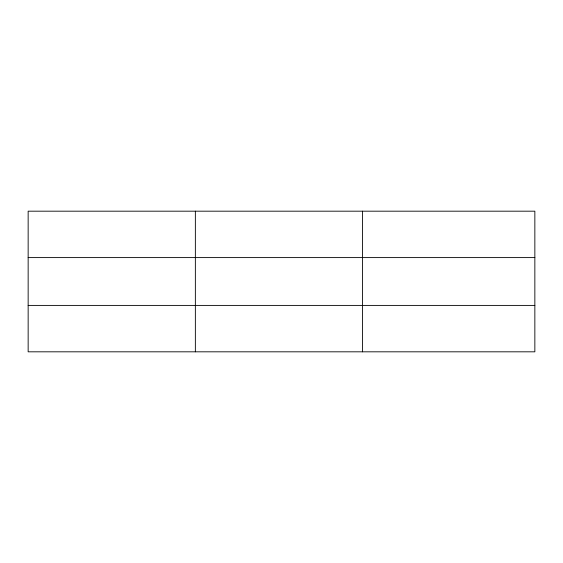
<?xml version="1.0" encoding="UTF-8"?>
<svg xmlns="http://www.w3.org/2000/svg" width="563" height="563" viewBox="0 0 563 563"><rect width="100%" height="100%" fill="white"/><g stroke="black" fill="none" stroke-linecap="round" stroke-linejoin="round"><path stroke-width="0.84" d="M195.361 351.819L195.361 211.181M362.572 351.819L362.572 211.181M534.85 257.594L534.85 211.181L28.15 211.181L28.15 351.819L534.85 351.819L534.85 257.594L28.15 257.594M28.15 305.406L534.85 305.406"/></g></svg>
